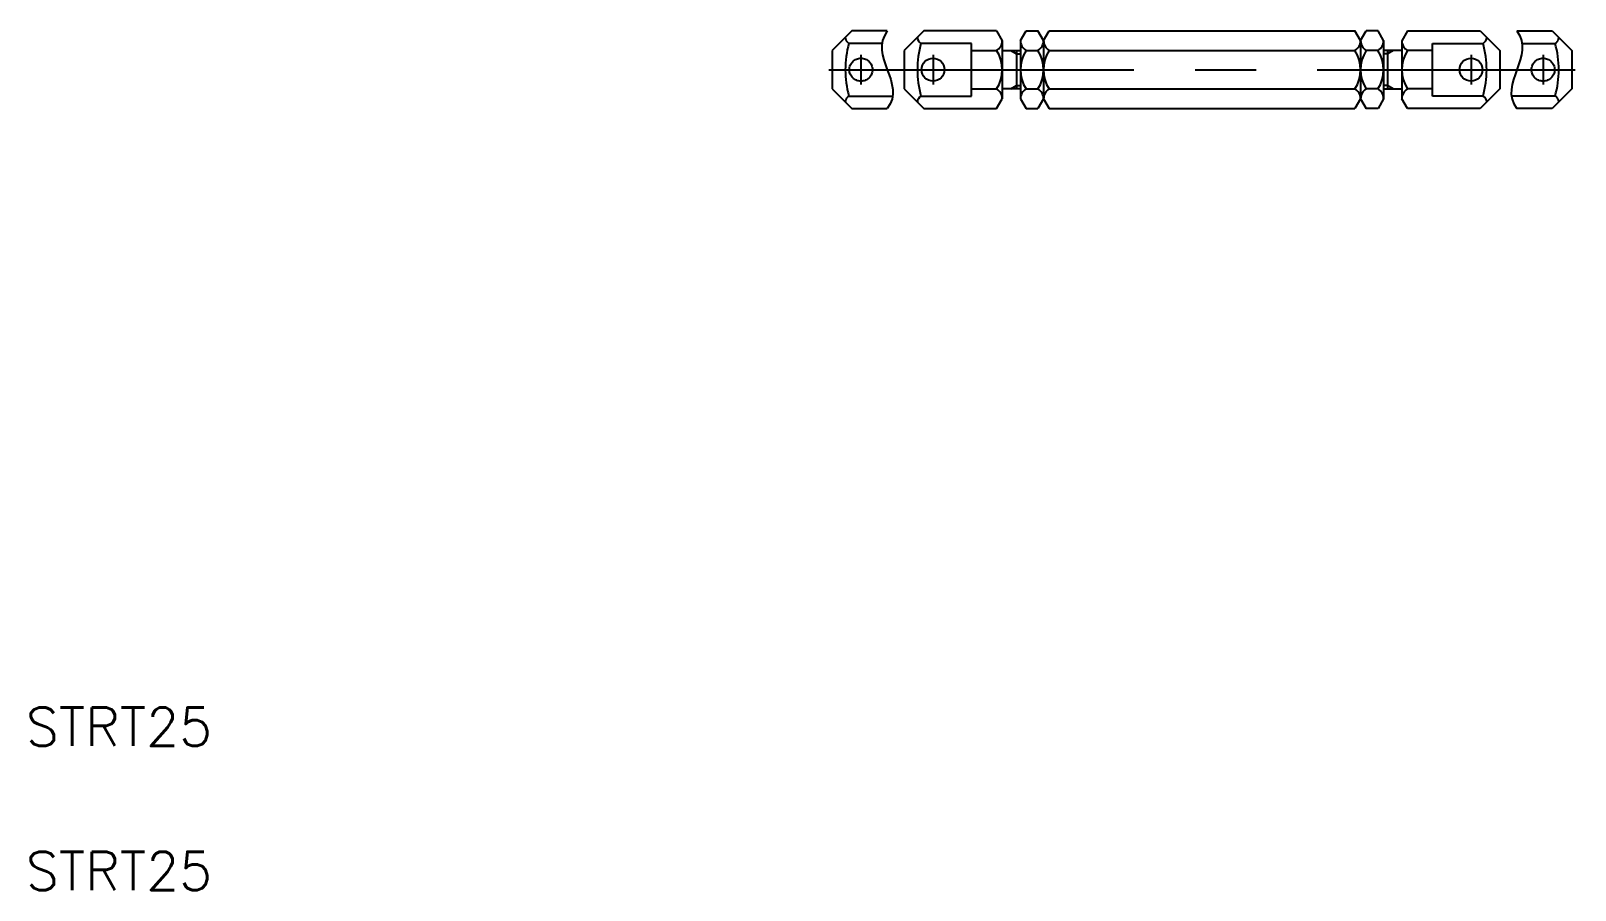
# Model space of a CAD drawing. Extents: x 11 to 171, y 10 to 99.
import ezdxf

# ---------------------------------------------------------------- set-up
doc = ezdxf.new("R2010")
doc.units = 0
doc.linetypes.add('CENTER', pattern=[50.8, 31.75, -6.35, 6.35, -6.35])
doc.linetypes.add('PHANTOM', pattern=[63.5, 31.75, -6.35, 6.35, -6.35, 6.35, -6.35])
doc.layers.get('0').update_dxf_attribs({"linetype": 'CONTINUOUS'})
doc.layers.add('CENTER', color=1, linetype='CENTER')
doc.styles.get("Standard").update_dxf_attribs({"font": 'txt', "bigfont": 'BIGFONT'})

msp = doc.modelspace()

# ---------------------------------------------------------------- linework, layer by layer
at = {"color": 3, "linetype": 'PHANTOM'}
for p, q in [((95.96, 99.41), (93.91, 97.37)), ((99.11, 98.11), (95.66, 98.11)), ((99.65, 99.41), (95.96, 99.41)), ((165.17, 99.41), (168.87, 99.41)), ((165.71, 98.11), (169.17, 98.11)), ((168.87, 99.41), (170.91, 97.37)), ((93.91, 97.37), (93.91, 93.37)), ((170.91, 97.37), (170.91, 93.37)), ((93.91, 93.37), (95.96, 91.33)), ((170.91, 93.37), (168.87, 91.33)), ((95.66, 92.62), (100.2, 92.62)), ((169.17, 92.62), (164.63, 92.62)), ((95.96, 91.33), (99.65, 91.33)), ((168.87, 91.33), (165.17, 91.33))]:
    msp.add_line(p, q, dxfattribs=at)
at = {"color": 7, "linetype": 'CONTINUOUS'}
for p, q in [((103.46, 99.41), (101.41, 97.37)), ((108.41, 98.11), (103.16, 98.11)), ((111.02, 99.41), (103.46, 99.41)), ((108.41, 92.62), (108.41, 98.11)), ((111.02, 99.41), (111.61, 98.39)), ((111.61, 98.39), (111.61, 92.35)), ((113.51, 98.4), (114.1, 99.41)), ((113.51, 98.4), (113.51, 92.34)), ((114.1, 99.41), (115.33, 99.41)), ((114.41, 99.41), (114.41, 99.41)), ((114.71, 99.41), (114.71, 99.41)), ((115.91, 98.4), (115.33, 99.41)), ((115.91, 98.4), (116.5, 99.41)), ((115.91, 98.4), (115.91, 92.34)), ((115.91, 98.4), (115.91, 92.34)), ((116.5, 99.41), (148.33, 99.41)), ((148.91, 98.4), (148.33, 99.41)), ((148.91, 98.4), (149.5, 99.41)), ((148.91, 98.4), (148.91, 92.34)), ((148.91, 98.4), (148.91, 92.34)), ((150.73, 99.41), (149.5, 99.41)), ((151.31, 98.4), (150.73, 99.41)), ((151.31, 98.4), (151.31, 92.34)), ((153.8, 99.41), (153.21, 98.39)), ((153.21, 98.39), (153.21, 92.35)), ((153.8, 99.41), (161.37, 99.41)), ((156.41, 98.11), (161.67, 98.11)), ((156.41, 92.62), (156.41, 98.11)), ((161.37, 99.41), (163.41, 97.37)), ((101.41, 97.37), (101.41, 93.37)), ((108.41, 97.37), (111.02, 97.37)), ((111.61, 97.37), (113.51, 97.37)), ((113.11, 97.37), (113.11, 93.37)), ((114.1, 97.37), (115.33, 97.37)), ((116.5, 97.37), (148.33, 97.37)), ((150.73, 97.37), (149.5, 97.37)), ((153.21, 97.37), (151.31, 97.37)), ((151.71, 97.37), (151.71, 93.37)), ((156.41, 97.37), (153.8, 97.37)), ((163.41, 97.37), (163.41, 93.37)), ((101.41, 93.37), (103.46, 91.33)), ((108.41, 93.37), (111.02, 93.37)), ((113.51, 93.37), (111.61, 93.37)), ((114.1, 93.37), (115.33, 93.37)), ((116.5, 93.37), (148.33, 93.37)), ((150.73, 93.37), (149.5, 93.37)), ((151.31, 93.37), (153.21, 93.37)), ((156.41, 93.37), (153.8, 93.37)), ((163.41, 93.37), (161.37, 91.33)), ((103.16, 92.62), (108.41, 92.62)), ((111.02, 91.33), (111.61, 92.35)), ((113.51, 92.34), (114.1, 91.33)), ((115.91, 92.34), (115.33, 91.33)), ((115.91, 92.34), (116.5, 91.33)), ((148.91, 92.34), (148.33, 91.33)), ((148.91, 92.34), (149.5, 91.33)), ((151.31, 92.34), (150.73, 91.33)), ((153.8, 91.33), (153.21, 92.35)), ((161.67, 92.62), (156.41, 92.62)), ((103.46, 91.33), (111.02, 91.33)), ((114.1, 91.33), (115.33, 91.33)), ((116.5, 91.33), (148.33, 91.33)), ((150.73, 91.33), (149.5, 91.33)), ((161.37, 91.33), (153.8, 91.33))]:
    msp.add_line(p, q, dxfattribs=at)
at = {"color": 3, "linetype": 'CONTINUOUS'}
for p, q in [((112.51, 97.37), (113.11, 97.02)), ((113.11, 97.02), (113.51, 97.02)), ((151.71, 97.02), (151.31, 97.02)), ((152.32, 97.37), (151.71, 97.02)), ((112.51, 93.37), (113.11, 93.72)), ((113.11, 93.72), (113.51, 93.72)), ((151.71, 93.72), (151.31, 93.72)), ((152.32, 93.37), (151.71, 93.72))]:
    msp.add_line(p, q, dxfattribs=at)
at = {"color": 3, "linetype": 'PHANTOM'}
for points in [[(99.65, 99.41), (99.35, 98.91), (99.16, 98.42), (99.08, 97.92), (99.09, 97.41), (99.17, 96.9), (99.3, 96.39), (99.47, 95.88), (99.65, 95.37), (99.84, 94.85), (100.01, 94.34), (100.14, 93.83), (100.22, 93.32), (100.22, 92.81), (100.15, 92.31), (99.96, 91.82), (99.65, 91.33)], [(165.17, 99.41), (165.48, 98.91), (165.67, 98.42), (165.75, 97.92), (165.74, 97.41), (165.66, 96.9), (165.53, 96.39), (165.36, 95.88), (165.17, 95.37), (164.99, 94.85), (164.82, 94.34), (164.69, 93.83), (164.61, 93.32), (164.6, 92.81), (164.68, 92.31), (164.87, 91.82), (165.17, 91.33)]]:
    msp.add_lwpolyline(points, dxfattribs=at)
for centre in [(96.91, 95.37), (167.91, 95.37)]:
    msp.add_circle(centre, 1.2, dxfattribs=at)
at = {"color": 7, "linetype": 'CONTINUOUS'}
for centre in [(104.41, 95.37), (160.41, 95.37)]:
    msp.add_circle(centre, 1.2, dxfattribs=at)
at = {"color": 3, "linetype": 'PHANTOM'}
for centre, radius, start, end in [((96.03, 98.76), 0.75, 181.8937, 239.9633), ((105.5, 95.37), 10.22, 164.4386, 195.5614), ((168.8, 98.76), 0.75, 300.0367, 358.1063), ((159.32, 95.37), 10.22, 344.4386, 15.5614), ((96.03, 91.97), 0.75, 120.0367, 178.1063), ((168.8, 91.97), 0.75, 1.8937, 59.9633)]:
    msp.add_arc(centre, radius, start, end, dxfattribs=at)
at = {"color": 7, "linetype": 'CONTINUOUS'}
for centre, radius, start, end in [((103.53, 98.76), 0.75, 181.8937, 239.9633), ((113, 95.37), 10.22, 164.4386, 195.5614), ((110.44, 98.39), 1.18, 299.9647, 359.9647), ((114.7, 98.39), 1.18, 179.4988, 239.4988), ((114.73, 98.39), 1.18, 300.5012, 0.5012), ((117.1, 98.39), 1.18, 179.4988, 239.4988), ((147.73, 98.39), 1.18, 300.5012, 0.5012), ((150.1, 98.39), 1.18, 179.4988, 239.4988), ((150.13, 98.39), 1.18, 300.5012, 0.5012), ((154.39, 98.39), 1.18, 180.0353, 240.0353), ((161.3, 98.76), 0.75, 300.0367, 358.1063), ((151.82, 95.37), 10.22, 344.4386, 15.5614), ((107.93, 95.37), 3.69, 327.1418, 32.8582), ((117.23, 95.37), 3.72, 147.4796, 212.5204), ((112.19, 95.37), 3.72, 327.4796, 32.5204), ((119.63, 95.37), 3.72, 147.4796, 212.5204), ((145.19, 95.37), 3.72, 327.4796, 32.5204), ((152.63, 95.37), 3.72, 147.4796, 212.5204), ((147.59, 95.37), 3.72, 327.4796, 32.5204), ((156.9, 95.37), 3.69, 147.1418, 212.8582), ((110.44, 92.35), 1.18, 0.0353, 60.0353), ((114.7, 92.35), 1.18, 120.5012, 180.5012), ((114.73, 92.35), 1.18, 359.4988, 59.4988), ((117.1, 92.35), 1.18, 120.5012, 180.5012), ((147.73, 92.35), 1.18, 359.4988, 59.4988), ((150.1, 92.35), 1.18, 120.5012, 180.5012), ((150.13, 92.35), 1.18, 359.4988, 59.4988), ((154.39, 92.35), 1.18, 119.9647, 179.9647), ((103.53, 91.97), 0.75, 120.0367, 178.1063), ((161.3, 91.97), 0.75, 1.8937, 59.9633)]:
    msp.add_arc(centre, radius, start, end, dxfattribs=at)
at = {"layer": 'CENTER', "color": 1, "linetype": 'CENTER'}
for p, q in [((96.91, 96.9), (96.91, 93.84)), ((104.41, 96.9), (104.41, 93.84)), ((160.41, 96.9), (160.41, 93.84)), ((167.91, 96.9), (167.91, 93.84)), ((93.58, 95.37), (171.24, 95.37))]:
    msp.add_line(p, q, dxfattribs=at)

# ---------------------------------------------------------------- texts
at = {"color": 7, "linetype": 'CONTINUOUS'}
for p in [(10, 25), (10, 10)]:
    msp.add_text('STRT25', height=4, dxfattribs=at).set_placement(p)

doc.saveas('drawing.dxf')
